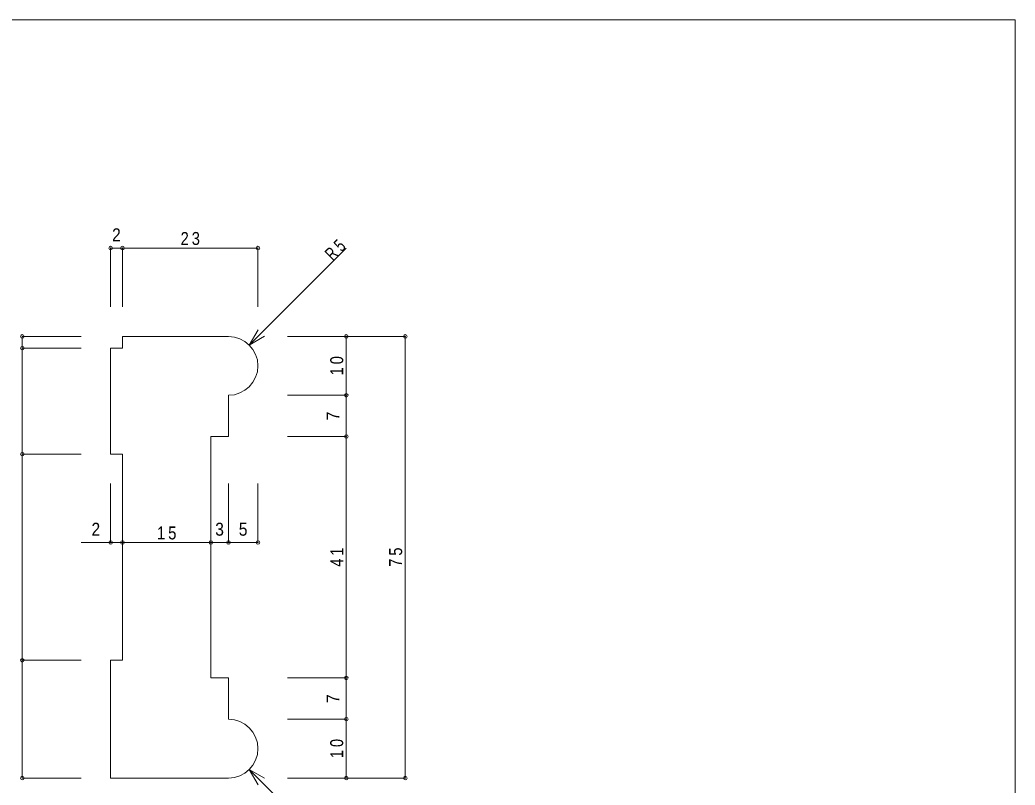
# Model space of a CAD drawing. Units: millimetres at full size, sheet at 1:1. Extents: x -141 to 141, y -98 to 98.
# Drawn here: x -27.9 to 141, y -32.4 to 97.5 of the extents above; entities that cross this region are included whole.
import ezdxf
from ezdxf.enums import TextEntityAlignment as Align

# ---------------------------------------------------------------- set-up
doc = ezdxf.new("R2010")
doc.units = ezdxf.units.MM
doc.header["$PDMODE"] = 32
doc.header["$PDSIZE"] = 0.6
for name, color, linetype, lineweight in [('0-0_ＫＢ製品', 2, 'Continuous', 9), ('0-3_寸法', 4, 'Continuous', 9), ('0-4_引出線字', 4, 'Continuous', 9), ('F-0_図面枠', 5, 'Continuous', 9)]:
    doc.layers.add(name, color=color, linetype=linetype, lineweight=lineweight)
doc.styles.add('HGｺﾞｼｯｸM', font='')
doc.styles.get('HGｺﾞｼｯｸM').set_extended_font_data('HGｺﾞｼｯｸM')

msp = doc.modelspace()

# ---------------------------------------------------------------- linework, layer by layer
at = {"layer": '0-0_ＫＢ製品'}
msp.add_line((-12.5, -31.25), (7.5, -31.25), dxfattribs=at)
for points in [[(-12.5, 41.75), (-10.5, 41.75), (-10.5, 43.75), (7.5, 43.75)], [(-10.5, -11.25), (-10.5, 23.75), (-12.5, 23.75), (-12.5, 41.75)], [(7.5, 33.75), (7.5, 26.75), (4.5, 26.75)], [(7.5, -21.25), (7.5, -14.25), (4.5, -14.25), (4.5, 26.75)], [(-12.5, -31.25), (-12.5, -11.25), (-10.5, -11.25)]]:
    msp.add_lwpolyline(points, dxfattribs=at)
for centre in [(7.5, 38.75), (7.5, -26.25)]:
    msp.add_arc(centre, 5, 270, 90, dxfattribs=at)
at = {"layer": '0-3_寸法'}
for p, q in [((-12.5, 58.75), (-10.5, 58.75)), ((-12.5, 58.75), (-12.5, 48.75)), ((-10.5, 58.75), (-10.5, 48.75)), ((-10.5, 58.75), (12.5, 58.75)), ((12.5, 58.75), (12.5, 48.75)), ((-27.5, 43.75), (-27.5, 41.75)), ((-27.5, 43.75), (-17.5, 43.75)), ((27.5, 43.75), (17.5, 43.75)), ((27.5, 43.75), (27.5, 33.75)), ((37.5, 43.75), (27.5, 43.75)), ((37.5, 43.75), (37.5, -31.25)), ((-27.5, 41.75), (-17.5, 41.75)), ((-27.5, 41.75), (-27.5, 23.75)), ((27.5, 33.75), (17.5, 33.75)), ((27.5, 33.75), (27.5, 26.75)), ((27.5, 26.75), (17.5, 26.75)), ((27.5, 26.75), (27.5, -14.25)), ((-27.5, 23.75), (-17.5, 23.75)), ((-27.5, 23.75), (-27.5, -11.25)), ((-12.5, 8.75), (-12.5, 18.75)), ((-10.5, 8.75), (-10.5, 18.75)), ((4.5, 8.75), (4.5, 18.75)), ((7.5, 8.75), (7.5, 18.75)), ((12.5, 8.75), (12.5, 18.75)), ((-17.5, 8.75), (-10.5, 8.75)), ((-10.5, 8.75), (4.5, 8.75)), ((4.5, 8.75), (7.5, 8.75)), ((7.5, 8.75), (12.5, 8.75)), ((-27.5, -11.25), (-17.5, -11.25)), ((-27.5, -11.25), (-27.5, -31.25)), ((27.5, -14.25), (17.5, -14.25)), ((27.5, -14.25), (27.5, -21.25)), ((27.5, -21.25), (17.5, -21.25)), ((27.5, -21.25), (27.5, -31.25)), ((-27.5, -31.25), (-17.5, -31.25)), ((27.5, -31.25), (17.5, -31.25)), ((37.5, -31.25), (27.5, -31.25))]:
    msp.add_line(p, q, dxfattribs=at)
for p in [(-12.5, 58.75), (-10.5, 58.75), (12.5, 58.75), (-27.5, 43.75), (27.5, 43.75), (37.5, 43.75), (-27.5, 41.75), (27.5, 33.75), (27.5, 26.75), (-27.5, 23.75), (-12.5, 8.75), (-10.5, 8.75), (4.5, 8.75), (7.5, 8.75), (12.5, 8.75), (-27.5, -11.25), (27.5, -14.25), (27.5, -21.25), (-27.5, -31.25), (27.5, -31.25), (37.5, -31.25)]:
    msp.add_point(p, dxfattribs=at)
at = {"layer": '0-4_引出線字'}
for p, q in [((11.036, 42.286), (27.5, 58.75)), ((11.036, 42.286), (12.536, 44.884)), ((11.036, 42.286), (13.634, 43.786)), ((11.036, -29.786), (12.536, -32.384)), ((11.036, -29.786), (27.5, -46.25)), ((11.036, -29.786), (13.634, -31.286))]:
    msp.add_line(p, q, dxfattribs=at)
at = {"layer": 'F-0_図面枠'}
for p, q in [((-141, 97.5), (141, 97.5)), ((141, 97.5), (141, -97.5))]:
    msp.add_line(p, q, dxfattribs=at)

# ---------------------------------------------------------------- texts
at = {"layer": '0-3_寸法', "color": 7, "style": 'HGｺﾞｼｯｸM', "width": 0.9}
for s, p in [('2', (-12.25, 59.25)), ('2', (-15.75, 9.25)), ('3', (5.25, 9.25)), ('5', (9.25, 9.25))]:
    msp.add_text(s, height=2.199, dxfattribs=at).set_placement(p, align=Align.BOTTOM_LEFT)
for p in [(27, 29.5), (27, -18.5)]:
    msp.add_text('7', height=2.199, rotation=90, dxfattribs=at).set_placement(p, align=Align.BOTTOM_LEFT)
at = {"layer": '0-3_寸法', "color": 7, "char_height": 2.199, "attachment_point": 7, "style": 'HGｺﾞｼｯｸM'}
for s, insert in [('\\T1.36;\\W0.85;23', (-0.625, 59.25)), ('\\T1.36;\\W0.85;15', (-4.625, 9.25))]:
    msp.add_mtext(s, dxfattribs=dict(at, insert=insert))
at = {"layer": '0-3_寸法', "color": 7, "char_height": 2.199, "attachment_point": 7, "rotation": 90, "style": 'HGｺﾞｼｯｸM'}
for s, insert in [('\\T1.36;\\W0.85;10', (27, 37.125)), ('\\T1.36;\\W0.85;41', (27, 4.625)), ('\\T1.36;\\W0.85;75', (37, 4.625)), ('\\T1.36;\\W0.85;10', (27, -27.875))]:
    msp.add_mtext(s, dxfattribs=dict(at, insert=insert))
at = {"layer": '0-4_引出線字', "color": 7, "insert": (25.202, 56.452), "char_height": 2.199, "attachment_point": 7, "rotation": 45.001, "style": 'HGｺﾞｼｯｸM'}
msp.add_mtext('\\T1.36;\\W0.75;R5', dxfattribs=at)

doc.saveas('drawing.dxf')
